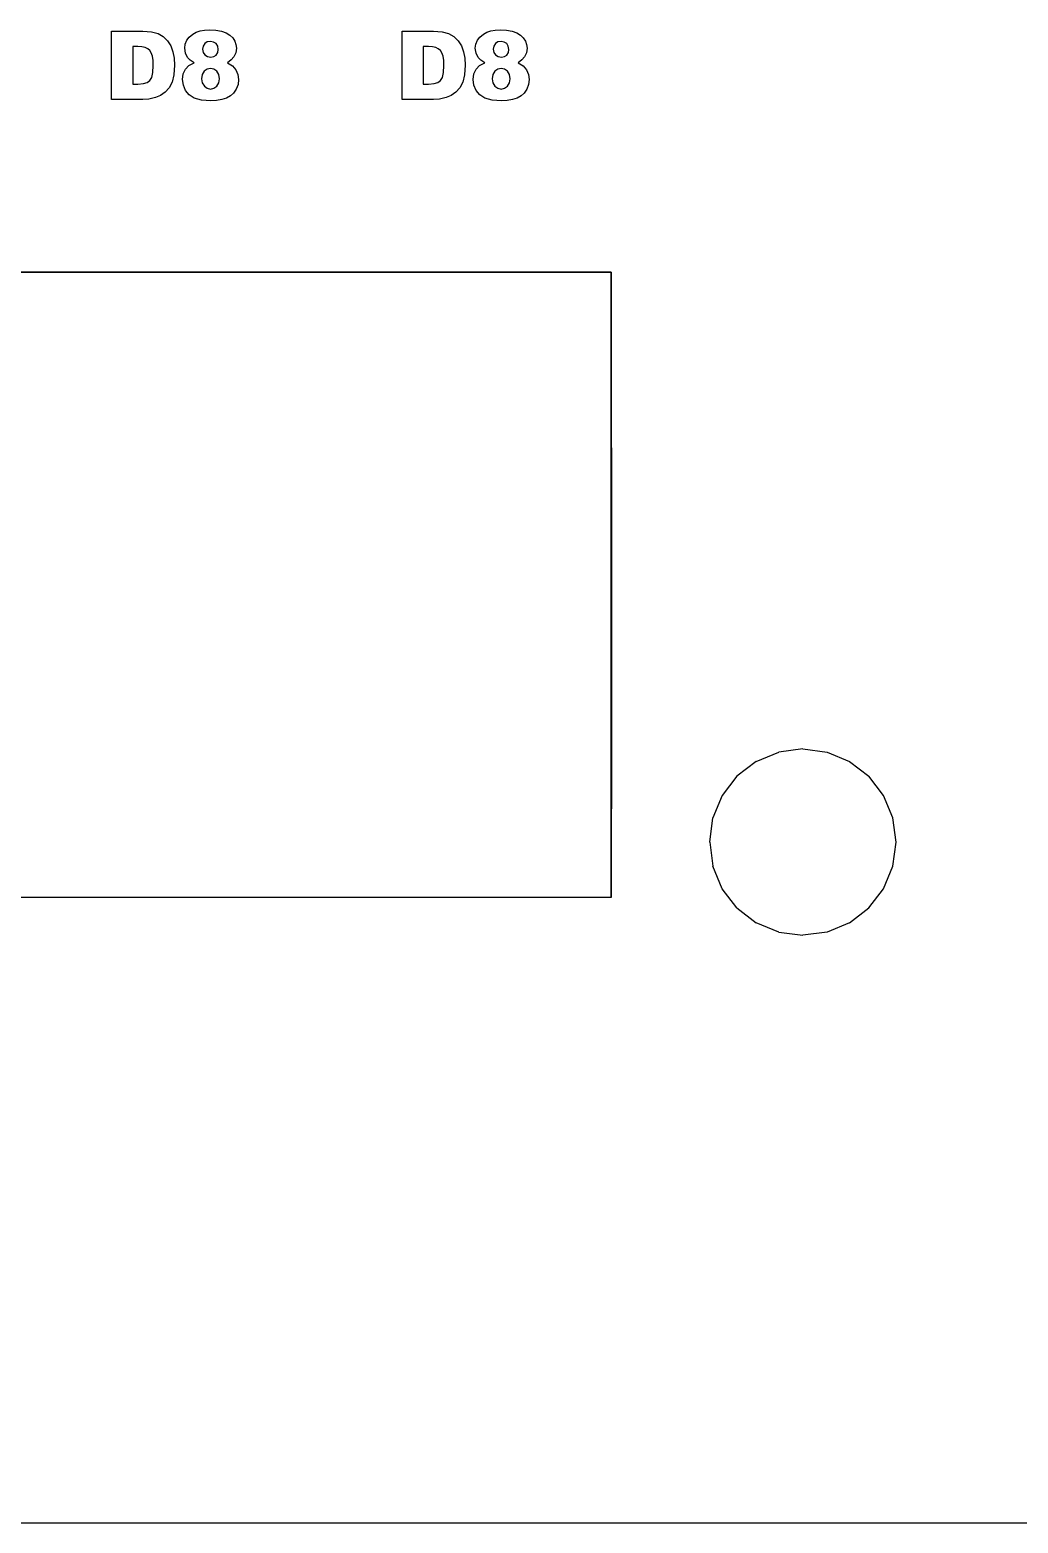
# Model space of a CAD drawing. Header units: metres. Extents: x 0 to 119, y 0 to 54.
# Drawn here: x 47.41 to 65.72, y 0 to 27.68 of the extents above; entities that cross this region are included whole.
import ezdxf

# ---------------------------------------------------------------- set-up
doc = ezdxf.new("R2010")
doc.units = ezdxf.units.M

msp = doc.modelspace()

# ---------------------------------------------------------------- linework, layer by layer
at = {"layer": 'D8#1'}
for p, q in [((48.921, 27.657, 3.175), (49.504, 27.657, 3.175)), ((48.921, 26.387, 3.175), (48.921, 27.657, 3.175)), ((48.921, 27.657, 3.988), (49.504, 27.657, 3.988)), ((48.921, 26.387, 3.988), (48.921, 27.657, 3.988)), ((48.921, 27.657, 3.175), (48.921, 27.657, 3.988)), ((49.504, 27.657, 3.175), (49.66, 27.645, 3.175)), ((49.504, 27.657, 3.988), (49.66, 27.645, 3.988)), ((49.504, 27.657, 3.175), (49.504, 27.657, 3.988)), ((49.66, 27.645, 3.175), (49.783, 27.61, 3.175)), ((49.66, 27.645, 3.988), (49.783, 27.61, 3.988)), ((49.66, 27.645, 3.175), (49.66, 27.645, 3.988)), ((49.783, 27.61, 3.175), (49.88, 27.553, 3.175)), ((49.783, 27.61, 3.988), (49.88, 27.553, 3.988)), ((49.783, 27.61, 3.175), (49.783, 27.61, 3.988)), ((49.88, 27.553, 3.175), (49.958, 27.476, 3.175)), ((49.88, 27.553, 3.988), (49.958, 27.476, 3.988)), ((49.88, 27.553, 3.175), (49.88, 27.553, 3.988)), ((49.958, 27.476, 3.175), (50.018, 27.381, 3.175)), ((49.958, 27.476, 3.988), (50.018, 27.381, 3.988)), ((49.958, 27.476, 3.175), (49.958, 27.476, 3.988)), ((50.278, 27.34, 3.175), (50.287, 27.416, 3.175)), ((50.278, 27.34, 3.988), (50.287, 27.416, 3.988)), ((50.287, 27.416, 3.175), (50.315, 27.485, 3.175)), ((50.287, 27.416, 3.988), (50.315, 27.485, 3.988)), ((50.287, 27.416, 3.175), (50.287, 27.416, 3.988)), ((50.315, 27.485, 3.175), (50.362, 27.546, 3.175)), ((50.315, 27.485, 3.988), (50.362, 27.546, 3.988)), ((50.315, 27.485, 3.175), (50.315, 27.485, 3.988)), ((50.362, 27.546, 3.175), (50.428, 27.601, 3.175)), ((50.362, 27.546, 3.988), (50.428, 27.601, 3.988)), ((50.362, 27.546, 3.175), (50.362, 27.546, 3.988)), ((50.428, 27.601, 3.175), (50.491, 27.635, 3.175)), ((50.428, 27.601, 3.988), (50.491, 27.635, 3.988)), ((50.428, 27.601, 3.175), (50.428, 27.601, 3.988)), ((50.491, 27.635, 3.175), (50.564, 27.659, 3.175)), ((50.491, 27.635, 3.988), (50.564, 27.659, 3.988)), ((50.491, 27.635, 3.175), (50.491, 27.635, 3.988)), ((50.564, 27.659, 3.175), (50.646, 27.674, 3.175)), ((50.564, 27.659, 3.988), (50.646, 27.674, 3.988)), ((50.564, 27.659, 3.175), (50.564, 27.659, 3.988)), ((50.65, 27.423, 3.175), (50.62, 27.377, 3.175)), ((50.65, 27.423, 3.988), (50.62, 27.377, 3.988)), ((50.646, 27.674, 3.175), (50.737, 27.679, 3.175)), ((50.646, 27.674, 3.988), (50.737, 27.679, 3.988)), ((50.646, 27.674, 3.175), (50.646, 27.674, 3.988)), ((50.696, 27.454, 3.175), (50.65, 27.423, 3.175)), ((50.696, 27.454, 3.988), (50.65, 27.423, 3.988)), ((50.65, 27.423, 3.175), (50.65, 27.423, 3.988)), ((50.754, 27.464, 3.175), (50.696, 27.454, 3.175)), ((50.754, 27.464, 3.988), (50.696, 27.454, 3.988)), ((50.696, 27.454, 3.175), (50.696, 27.454, 3.988)), ((50.737, 27.679, 3.175), (50.856, 27.672, 3.175)), ((50.737, 27.679, 3.988), (50.856, 27.672, 3.988)), ((50.737, 27.679, 3.175), (50.737, 27.679, 3.988)), ((50.812, 27.453, 3.175), (50.754, 27.464, 3.175)), ((50.812, 27.453, 3.988), (50.754, 27.464, 3.988)), ((50.754, 27.464, 3.175), (50.754, 27.464, 3.988)), ((50.858, 27.423, 3.175), (50.812, 27.453, 3.175)), ((50.858, 27.423, 3.988), (50.812, 27.453, 3.988)), ((50.812, 27.453, 3.175), (50.812, 27.453, 3.988)), ((50.856, 27.672, 3.175), (50.959, 27.654, 3.175)), ((50.856, 27.672, 3.988), (50.959, 27.654, 3.988)), ((50.856, 27.672, 3.175), (50.856, 27.672, 3.988)), ((50.889, 27.375, 3.175), (50.858, 27.423, 3.175)), ((50.889, 27.375, 3.988), (50.858, 27.423, 3.988)), ((50.858, 27.423, 3.175), (50.858, 27.423, 3.988)), ((50.959, 27.654, 3.175), (51.044, 27.624, 3.175)), ((50.959, 27.654, 3.988), (51.044, 27.624, 3.988)), ((50.959, 27.654, 3.175), (50.959, 27.654, 3.988)), ((51.044, 27.624, 3.175), (51.114, 27.581, 3.175)), ((51.044, 27.624, 3.988), (51.114, 27.581, 3.988)), ((51.044, 27.624, 3.175), (51.044, 27.624, 3.988)), ((51.114, 27.581, 3.175), (51.167, 27.53, 3.175)), ((51.114, 27.581, 3.988), (51.167, 27.53, 3.988)), ((51.114, 27.581, 3.175), (51.114, 27.581, 3.988)), ((51.167, 27.53, 3.175), (51.205, 27.472, 3.175)), ((51.167, 27.53, 3.988), (51.205, 27.472, 3.988)), ((51.167, 27.53, 3.175), (51.167, 27.53, 3.988)), ((51.205, 27.472, 3.175), (51.228, 27.408, 3.175)), ((51.205, 27.472, 3.988), (51.228, 27.408, 3.988)), ((51.205, 27.472, 3.175), (51.205, 27.472, 3.988)), ((51.228, 27.408, 3.175), (51.235, 27.337, 3.175)), ((51.228, 27.408, 3.988), (51.235, 27.337, 3.988)), ((51.228, 27.408, 3.175), (51.228, 27.408, 3.988)), ((49.314, 27.369, 3.175), (49.314, 26.675, 3.175)), ((49.412, 27.369, 3.175), (49.314, 27.369, 3.175)), ((49.314, 27.369, 3.988), (49.314, 26.675, 3.988)), ((49.412, 27.369, 3.988), (49.314, 27.369, 3.988)), ((49.314, 27.369, 3.175), (49.314, 27.369, 3.988)), ((49.483, 27.365, 3.175), (49.412, 27.369, 3.175)), ((49.483, 27.365, 3.988), (49.412, 27.369, 3.988)), ((49.412, 27.369, 3.175), (49.412, 27.369, 3.988)), ((49.543, 27.351, 3.175), (49.483, 27.365, 3.175)), ((49.543, 27.351, 3.988), (49.483, 27.365, 3.988)), ((49.483, 27.365, 3.175), (49.483, 27.365, 3.988)), ((49.592, 27.327, 3.175), (49.543, 27.351, 3.175)), ((49.592, 27.327, 3.988), (49.543, 27.351, 3.988)), ((49.543, 27.351, 3.175), (49.543, 27.351, 3.988)), ((49.63, 27.295, 3.175), (49.592, 27.327, 3.175)), ((49.63, 27.295, 3.988), (49.592, 27.327, 3.988)), ((49.592, 27.327, 3.175), (49.592, 27.327, 3.988)), ((49.659, 27.25, 3.175), (49.63, 27.295, 3.175)), ((49.659, 27.25, 3.988), (49.63, 27.295, 3.988)), ((49.63, 27.295, 3.175), (49.63, 27.295, 3.988)), ((49.679, 27.188, 3.175), (49.659, 27.25, 3.175)), ((49.679, 27.188, 3.988), (49.659, 27.25, 3.988)), ((49.659, 27.25, 3.175), (49.659, 27.25, 3.988)), ((49.692, 27.111, 3.175), (49.679, 27.188, 3.175)), ((49.692, 27.111, 3.988), (49.679, 27.188, 3.988)), ((49.679, 27.188, 3.175), (49.679, 27.188, 3.988)), ((50.018, 27.381, 3.175), (50.059, 27.272, 3.175)), ((50.018, 27.381, 3.988), (50.059, 27.272, 3.988)), ((50.018, 27.381, 3.175), (50.018, 27.381, 3.988)), ((50.059, 27.272, 3.175), (50.082, 27.153, 3.175)), ((50.059, 27.272, 3.988), (50.082, 27.153, 3.988)), ((50.059, 27.272, 3.175), (50.059, 27.272, 3.988)), ((50.082, 27.153, 3.175), (50.09, 27.026, 3.175)), ((50.082, 27.153, 3.988), (50.09, 27.026, 3.988)), ((50.082, 27.153, 3.175), (50.082, 27.153, 3.988)), ((50.291, 27.248, 3.175), (50.278, 27.34, 3.175)), ((50.291, 27.248, 3.988), (50.278, 27.34, 3.988)), ((50.278, 27.34, 3.175), (50.278, 27.34, 3.988)), ((50.33, 27.168, 3.175), (50.291, 27.248, 3.175)), ((50.33, 27.168, 3.988), (50.291, 27.248, 3.988)), ((50.291, 27.248, 3.175), (50.291, 27.248, 3.988)), ((50.379, 27.116, 3.175), (50.33, 27.168, 3.175)), ((50.379, 27.116, 3.988), (50.33, 27.168, 3.988)), ((50.33, 27.168, 3.175), (50.33, 27.168, 3.988)), ((50.62, 27.377, 3.175), (50.61, 27.319, 3.175)), ((50.62, 27.377, 3.988), (50.61, 27.319, 3.988)), ((50.61, 27.319, 3.175), (50.62, 27.26, 3.175)), ((50.61, 27.319, 3.988), (50.62, 27.26, 3.988)), ((50.61, 27.319, 3.175), (50.61, 27.319, 3.988)), ((50.62, 27.377, 3.175), (50.62, 27.377, 3.988)), ((50.62, 27.26, 3.175), (50.651, 27.213, 3.175)), ((50.62, 27.26, 3.988), (50.651, 27.213, 3.988)), ((50.62, 27.26, 3.175), (50.62, 27.26, 3.988)), ((50.651, 27.213, 3.175), (50.699, 27.183, 3.175)), ((50.651, 27.213, 3.988), (50.699, 27.183, 3.988)), ((50.651, 27.213, 3.175), (50.651, 27.213, 3.988)), ((50.699, 27.183, 3.175), (50.761, 27.173, 3.175)), ((50.699, 27.183, 3.988), (50.761, 27.173, 3.988)), ((50.699, 27.183, 3.175), (50.699, 27.183, 3.988)), ((50.761, 27.173, 3.175), (50.816, 27.183, 3.175)), ((50.761, 27.173, 3.988), (50.816, 27.183, 3.988)), ((50.761, 27.173, 3.175), (50.761, 27.173, 3.988)), ((50.816, 27.183, 3.175), (50.86, 27.212, 3.175)), ((50.816, 27.183, 3.988), (50.86, 27.212, 3.988)), ((50.816, 27.183, 3.175), (50.816, 27.183, 3.988)), ((50.86, 27.212, 3.175), (50.889, 27.258, 3.175)), ((50.86, 27.212, 3.988), (50.889, 27.258, 3.988)), ((50.86, 27.212, 3.175), (50.86, 27.212, 3.988)), ((50.899, 27.316, 3.175), (50.889, 27.375, 3.175)), ((50.899, 27.316, 3.988), (50.889, 27.375, 3.988)), ((50.889, 27.375, 3.175), (50.889, 27.375, 3.988)), ((50.889, 27.258, 3.175), (50.899, 27.316, 3.175)), ((50.889, 27.258, 3.988), (50.899, 27.316, 3.988)), ((50.889, 27.258, 3.175), (50.889, 27.258, 3.988)), ((50.899, 27.316, 3.175), (50.899, 27.316, 3.988)), ((51.187, 27.177, 3.175), (51.14, 27.122, 3.175)), ((51.187, 27.177, 3.988), (51.14, 27.122, 3.988)), ((51.223, 27.254, 3.175), (51.187, 27.177, 3.175)), ((51.223, 27.254, 3.988), (51.187, 27.177, 3.988)), ((51.187, 27.177, 3.175), (51.187, 27.177, 3.988)), ((51.235, 27.337, 3.175), (51.223, 27.254, 3.175)), ((51.235, 27.337, 3.988), (51.223, 27.254, 3.988)), ((51.223, 27.254, 3.175), (51.223, 27.254, 3.988)), ((51.235, 27.337, 3.175), (51.235, 27.337, 3.988)), ((49.666, 26.798, 3.175), (49.688, 26.887, 3.175)), ((49.666, 26.798, 3.988), (49.688, 26.887, 3.988)), ((49.688, 26.887, 3.175), (49.696, 27.018, 3.175)), ((49.688, 26.887, 3.988), (49.696, 27.018, 3.988)), ((49.688, 26.887, 3.175), (49.688, 26.887, 3.988)), ((49.696, 27.018, 3.175), (49.692, 27.111, 3.175)), ((49.696, 27.018, 3.988), (49.692, 27.111, 3.988)), ((49.692, 27.111, 3.175), (49.692, 27.111, 3.988)), ((49.696, 27.018, 3.175), (49.696, 27.018, 3.988)), ((50.09, 27.026, 3.175), (50.078, 26.845, 3.175)), ((50.09, 27.026, 3.988), (50.078, 26.845, 3.988)), ((50.09, 27.026, 3.175), (50.09, 27.026, 3.988)), ((50.239, 26.76, 3.175), (50.252, 26.863, 3.175)), ((50.239, 26.76, 3.988), (50.252, 26.863, 3.988)), ((50.252, 26.863, 3.175), (50.291, 26.95, 3.175)), ((50.252, 26.863, 3.988), (50.291, 26.95, 3.988)), ((50.252, 26.863, 3.175), (50.252, 26.863, 3.988)), ((50.291, 26.95, 3.175), (50.357, 27.018, 3.175)), ((50.291, 26.95, 3.988), (50.357, 27.018, 3.988)), ((50.291, 26.95, 3.175), (50.291, 26.95, 3.988)), ((50.357, 27.018, 3.175), (50.451, 27.07, 3.175)), ((50.357, 27.018, 3.988), (50.451, 27.07, 3.988)), ((50.357, 27.018, 3.175), (50.357, 27.018, 3.988)), ((50.451, 27.07, 3.175), (50.379, 27.116, 3.175)), ((50.451, 27.07, 3.988), (50.379, 27.116, 3.988)), ((50.379, 27.116, 3.175), (50.379, 27.116, 3.988)), ((50.451, 27.07, 3.175), (50.451, 27.07, 3.988)), ((50.603, 26.852, 3.175), (50.591, 26.772, 3.175)), ((50.603, 26.852, 3.988), (50.591, 26.772, 3.988)), ((50.64, 26.913, 3.175), (50.603, 26.852, 3.175)), ((50.64, 26.913, 3.988), (50.603, 26.852, 3.988)), ((50.603, 26.852, 3.175), (50.603, 26.852, 3.988)), ((50.693, 26.952, 3.175), (50.64, 26.913, 3.175)), ((50.693, 26.952, 3.988), (50.64, 26.913, 3.988)), ((50.64, 26.913, 3.175), (50.64, 26.913, 3.988)), ((50.754, 26.965, 3.175), (50.693, 26.952, 3.175)), ((50.754, 26.965, 3.988), (50.693, 26.952, 3.988)), ((50.693, 26.952, 3.175), (50.693, 26.952, 3.988)), ((50.817, 26.951, 3.175), (50.754, 26.965, 3.175)), ((50.817, 26.951, 3.988), (50.754, 26.965, 3.988)), ((50.754, 26.965, 3.175), (50.754, 26.965, 3.988)), ((50.872, 26.911, 3.175), (50.817, 26.951, 3.175)), ((50.872, 26.911, 3.988), (50.817, 26.951, 3.988)), ((50.817, 26.951, 3.175), (50.817, 26.951, 3.988)), ((50.91, 26.85, 3.175), (50.872, 26.911, 3.175)), ((50.91, 26.85, 3.988), (50.872, 26.911, 3.988)), ((50.872, 26.911, 3.175), (50.872, 26.911, 3.988)), ((50.923, 26.773, 3.175), (50.91, 26.85, 3.175)), ((50.923, 26.773, 3.988), (50.91, 26.85, 3.988)), ((50.91, 26.85, 3.175), (50.91, 26.85, 3.988)), ((51.14, 27.122, 3.175), (51.072, 27.07, 3.175)), ((51.14, 27.122, 3.988), (51.072, 27.07, 3.988)), ((51.072, 27.07, 3.175), (51.162, 27.012, 3.175)), ((51.072, 27.07, 3.988), (51.162, 27.012, 3.988)), ((51.072, 27.07, 3.175), (51.072, 27.07, 3.988)), ((51.14, 27.122, 3.175), (51.14, 27.122, 3.988)), ((51.162, 27.012, 3.175), (51.226, 26.939, 3.175)), ((51.162, 27.012, 3.988), (51.226, 26.939, 3.988)), ((51.162, 27.012, 3.175), (51.162, 27.012, 3.988)), ((51.226, 26.939, 3.175), (51.264, 26.853, 3.175)), ((51.226, 26.939, 3.988), (51.264, 26.853, 3.988)), ((51.226, 26.939, 3.175), (51.226, 26.939, 3.988)), ((51.264, 26.853, 3.175), (51.277, 26.759, 3.175)), ((51.264, 26.853, 3.988), (51.277, 26.759, 3.988)), ((51.264, 26.853, 3.175), (51.264, 26.853, 3.988)), ((49.314, 26.675, 3.175), (49.41, 26.675, 3.175)), ((49.314, 26.675, 3.988), (49.41, 26.675, 3.988)), ((49.314, 26.675, 3.175), (49.314, 26.675, 3.988)), ((49.41, 26.675, 3.175), (49.515, 26.682, 3.175)), ((49.41, 26.675, 3.988), (49.515, 26.682, 3.988)), ((49.41, 26.675, 3.175), (49.41, 26.675, 3.988)), ((49.515, 26.682, 3.175), (49.585, 26.703, 3.175)), ((49.515, 26.682, 3.988), (49.585, 26.703, 3.988)), ((49.515, 26.682, 3.175), (49.515, 26.682, 3.988)), ((49.585, 26.703, 3.175), (49.631, 26.74, 3.175)), ((49.585, 26.703, 3.988), (49.631, 26.74, 3.988)), ((49.585, 26.703, 3.175), (49.585, 26.703, 3.988)), ((49.631, 26.74, 3.175), (49.666, 26.798, 3.175)), ((49.631, 26.74, 3.988), (49.666, 26.798, 3.988)), ((49.631, 26.74, 3.175), (49.631, 26.74, 3.988)), ((49.666, 26.798, 3.175), (49.666, 26.798, 3.988)), ((49.988, 26.607, 3.175), (49.915, 26.522, 3.175)), ((49.988, 26.607, 3.988), (49.915, 26.522, 3.988)), ((50.044, 26.71, 3.175), (49.988, 26.607, 3.175)), ((50.044, 26.71, 3.988), (49.988, 26.607, 3.988)), ((49.988, 26.607, 3.175), (49.988, 26.607, 3.988)), ((50.078, 26.845, 3.175), (50.044, 26.71, 3.175)), ((50.078, 26.845, 3.988), (50.044, 26.71, 3.988)), ((50.044, 26.71, 3.175), (50.044, 26.71, 3.988)), ((50.078, 26.845, 3.175), (50.078, 26.845, 3.988)), ((50.253, 26.651, 3.175), (50.239, 26.76, 3.175)), ((50.253, 26.651, 3.988), (50.239, 26.76, 3.988)), ((50.239, 26.76, 3.175), (50.239, 26.76, 3.988)), ((50.294, 26.553, 3.175), (50.253, 26.651, 3.175)), ((50.294, 26.553, 3.988), (50.253, 26.651, 3.988)), ((50.253, 26.651, 3.175), (50.253, 26.651, 3.988)), ((50.591, 26.772, 3.175), (50.604, 26.696, 3.175)), ((50.591, 26.772, 3.988), (50.604, 26.696, 3.988)), ((50.591, 26.772, 3.175), (50.591, 26.772, 3.988)), ((50.604, 26.696, 3.175), (50.642, 26.635, 3.175)), ((50.604, 26.696, 3.988), (50.642, 26.635, 3.988)), ((50.604, 26.696, 3.175), (50.604, 26.696, 3.988)), ((50.642, 26.635, 3.175), (50.697, 26.595, 3.175)), ((50.642, 26.635, 3.988), (50.697, 26.595, 3.988)), ((50.642, 26.635, 3.175), (50.642, 26.635, 3.988)), ((50.697, 26.595, 3.175), (50.759, 26.582, 3.175)), ((50.697, 26.595, 3.988), (50.759, 26.582, 3.988)), ((50.697, 26.595, 3.175), (50.697, 26.595, 3.988)), ((50.759, 26.582, 3.175), (50.819, 26.595, 3.175)), ((50.759, 26.582, 3.988), (50.819, 26.595, 3.988)), ((50.759, 26.582, 3.175), (50.759, 26.582, 3.988)), ((50.819, 26.595, 3.175), (50.872, 26.636, 3.175)), ((50.819, 26.595, 3.988), (50.872, 26.636, 3.988)), ((50.819, 26.595, 3.175), (50.819, 26.595, 3.988)), ((50.872, 26.636, 3.175), (50.91, 26.697, 3.175)), ((50.872, 26.636, 3.988), (50.91, 26.697, 3.988)), ((50.872, 26.636, 3.175), (50.872, 26.636, 3.988)), ((50.91, 26.697, 3.175), (50.923, 26.773, 3.175)), ((50.91, 26.697, 3.988), (50.923, 26.773, 3.988)), ((50.91, 26.697, 3.175), (50.91, 26.697, 3.988)), ((50.923, 26.773, 3.175), (50.923, 26.773, 3.988)), ((51.233, 26.58, 3.175), (51.184, 26.507, 3.175)), ((51.233, 26.58, 3.988), (51.184, 26.507, 3.988)), ((51.266, 26.666, 3.175), (51.233, 26.58, 3.175)), ((51.266, 26.666, 3.988), (51.233, 26.58, 3.988)), ((51.233, 26.58, 3.175), (51.233, 26.58, 3.988)), ((51.277, 26.759, 3.175), (51.266, 26.666, 3.175)), ((51.277, 26.759, 3.988), (51.266, 26.666, 3.988)), ((51.266, 26.666, 3.175), (51.266, 26.666, 3.988)), ((51.277, 26.759, 3.175), (51.277, 26.759, 3.988)), ((49.504, 26.387, 3.175), (48.921, 26.387, 3.175)), ((49.504, 26.387, 3.988), (48.921, 26.387, 3.988)), ((48.921, 26.387, 3.175), (48.921, 26.387, 3.988)), ((49.615, 26.396, 3.175), (49.504, 26.387, 3.175)), ((49.615, 26.396, 3.988), (49.504, 26.387, 3.988)), ((49.504, 26.387, 3.175), (49.504, 26.387, 3.988)), ((49.738, 26.422, 3.175), (49.615, 26.396, 3.175)), ((49.738, 26.422, 3.988), (49.615, 26.396, 3.988)), ((49.615, 26.396, 3.175), (49.615, 26.396, 3.988)), ((49.83, 26.459, 3.175), (49.738, 26.422, 3.175)), ((49.83, 26.459, 3.988), (49.738, 26.422, 3.988)), ((49.738, 26.422, 3.175), (49.738, 26.422, 3.988)), ((49.915, 26.522, 3.175), (49.83, 26.459, 3.175)), ((49.915, 26.522, 3.988), (49.83, 26.459, 3.988)), ((49.83, 26.459, 3.175), (49.83, 26.459, 3.988)), ((49.915, 26.522, 3.175), (49.915, 26.522, 3.988)), ((50.363, 26.472, 3.175), (50.294, 26.553, 3.175)), ((50.363, 26.472, 3.988), (50.294, 26.553, 3.988)), ((50.294, 26.553, 3.175), (50.294, 26.553, 3.988)), ((50.456, 26.413, 3.175), (50.363, 26.472, 3.175)), ((50.456, 26.413, 3.988), (50.363, 26.472, 3.988)), ((50.363, 26.472, 3.175), (50.363, 26.472, 3.988)), ((50.587, 26.377, 3.175), (50.456, 26.413, 3.175)), ((50.587, 26.377, 3.988), (50.456, 26.413, 3.988)), ((50.456, 26.413, 3.175), (50.456, 26.413, 3.988)), ((50.765, 26.365, 3.175), (50.587, 26.377, 3.175)), ((50.765, 26.365, 3.988), (50.587, 26.377, 3.988)), ((50.587, 26.377, 3.175), (50.587, 26.377, 3.988)), ((50.869, 26.371, 3.175), (50.765, 26.365, 3.175)), ((50.869, 26.371, 3.988), (50.765, 26.365, 3.988)), ((50.765, 26.365, 3.175), (50.765, 26.365, 3.988)), ((50.967, 26.386, 3.175), (50.869, 26.371, 3.175)), ((50.967, 26.386, 3.988), (50.869, 26.371, 3.988)), ((50.869, 26.371, 3.175), (50.869, 26.371, 3.988)), ((51.054, 26.414, 3.175), (50.967, 26.386, 3.175)), ((51.054, 26.414, 3.988), (50.967, 26.386, 3.988)), ((50.967, 26.386, 3.175), (50.967, 26.386, 3.988)), ((51.126, 26.453, 3.175), (51.054, 26.414, 3.175)), ((51.126, 26.453, 3.988), (51.054, 26.414, 3.988)), ((51.054, 26.414, 3.175), (51.054, 26.414, 3.988)), ((51.184, 26.507, 3.175), (51.126, 26.453, 3.175)), ((51.184, 26.507, 3.988), (51.126, 26.453, 3.988)), ((51.126, 26.453, 3.175), (51.126, 26.453, 3.988)), ((51.184, 26.507, 3.175), (51.184, 26.507, 3.988))]:
    msp.add_line(p, q, dxfattribs=at)
at = {"layer": 'D8#2'}
for p, q in [((54.308, 27.657, 3.175), (54.891, 27.657, 3.175)), ((54.308, 26.387, 3.175), (54.308, 27.657, 3.175)), ((54.308, 27.657, 3.988), (54.891, 27.657, 3.988)), ((54.308, 26.387, 3.988), (54.308, 27.657, 3.988)), ((54.308, 27.657, 3.175), (54.308, 27.657, 3.988)), ((54.891, 27.657, 3.175), (55.047, 27.645, 3.175)), ((54.891, 27.657, 3.988), (55.047, 27.645, 3.988)), ((54.891, 27.657, 3.175), (54.891, 27.657, 3.988)), ((55.047, 27.645, 3.175), (55.169, 27.61, 3.175)), ((55.047, 27.645, 3.988), (55.169, 27.61, 3.988)), ((55.047, 27.645, 3.175), (55.047, 27.645, 3.988)), ((55.169, 27.61, 3.175), (55.266, 27.553, 3.175)), ((55.169, 27.61, 3.988), (55.266, 27.553, 3.988)), ((55.169, 27.61, 3.175), (55.169, 27.61, 3.988)), ((55.266, 27.553, 3.175), (55.345, 27.476, 3.175)), ((55.266, 27.553, 3.988), (55.345, 27.476, 3.988)), ((55.266, 27.553, 3.175), (55.266, 27.553, 3.988)), ((55.345, 27.476, 3.175), (55.405, 27.381, 3.175)), ((55.345, 27.476, 3.988), (55.405, 27.381, 3.988)), ((55.345, 27.476, 3.175), (55.345, 27.476, 3.988)), ((55.664, 27.34, 3.175), (55.674, 27.416, 3.175)), ((55.664, 27.34, 3.988), (55.674, 27.416, 3.988)), ((55.674, 27.416, 3.175), (55.702, 27.485, 3.175)), ((55.674, 27.416, 3.988), (55.702, 27.485, 3.988)), ((55.674, 27.416, 3.175), (55.674, 27.416, 3.988)), ((55.702, 27.485, 3.175), (55.749, 27.546, 3.175)), ((55.702, 27.485, 3.988), (55.749, 27.546, 3.988)), ((55.702, 27.485, 3.175), (55.702, 27.485, 3.988)), ((55.749, 27.546, 3.175), (55.814, 27.601, 3.175)), ((55.749, 27.546, 3.988), (55.814, 27.601, 3.988)), ((55.749, 27.546, 3.175), (55.749, 27.546, 3.988)), ((55.814, 27.601, 3.175), (55.877, 27.635, 3.175)), ((55.814, 27.601, 3.988), (55.877, 27.635, 3.988)), ((55.814, 27.601, 3.175), (55.814, 27.601, 3.988)), ((55.877, 27.635, 3.175), (55.95, 27.659, 3.175)), ((55.877, 27.635, 3.988), (55.95, 27.659, 3.988)), ((55.877, 27.635, 3.175), (55.877, 27.635, 3.988)), ((55.95, 27.659, 3.175), (56.032, 27.674, 3.175)), ((55.95, 27.659, 3.988), (56.032, 27.674, 3.988)), ((55.95, 27.659, 3.175), (55.95, 27.659, 3.988)), ((56.036, 27.423, 3.175), (56.006, 27.377, 3.175)), ((56.036, 27.423, 3.988), (56.006, 27.377, 3.988)), ((56.032, 27.674, 3.175), (56.124, 27.679, 3.175)), ((56.032, 27.674, 3.988), (56.124, 27.679, 3.988)), ((56.032, 27.674, 3.175), (56.032, 27.674, 3.988)), ((56.083, 27.454, 3.175), (56.036, 27.423, 3.175)), ((56.083, 27.454, 3.988), (56.036, 27.423, 3.988)), ((56.036, 27.423, 3.175), (56.036, 27.423, 3.988)), ((56.141, 27.464, 3.175), (56.083, 27.454, 3.175)), ((56.141, 27.464, 3.988), (56.083, 27.454, 3.988)), ((56.083, 27.454, 3.175), (56.083, 27.454, 3.988)), ((56.124, 27.679, 3.175), (56.243, 27.672, 3.175)), ((56.124, 27.679, 3.988), (56.243, 27.672, 3.988)), ((56.124, 27.679, 3.175), (56.124, 27.679, 3.988)), ((56.198, 27.453, 3.175), (56.141, 27.464, 3.175)), ((56.198, 27.453, 3.988), (56.141, 27.464, 3.988)), ((56.141, 27.464, 3.175), (56.141, 27.464, 3.988)), ((56.245, 27.423, 3.175), (56.198, 27.453, 3.175)), ((56.245, 27.423, 3.988), (56.198, 27.453, 3.988)), ((56.198, 27.453, 3.175), (56.198, 27.453, 3.988)), ((56.243, 27.672, 3.175), (56.345, 27.654, 3.175)), ((56.243, 27.672, 3.988), (56.345, 27.654, 3.988)), ((56.243, 27.672, 3.175), (56.243, 27.672, 3.988)), ((56.275, 27.375, 3.175), (56.245, 27.423, 3.175)), ((56.275, 27.375, 3.988), (56.245, 27.423, 3.988)), ((56.245, 27.423, 3.175), (56.245, 27.423, 3.988)), ((56.345, 27.654, 3.175), (56.431, 27.624, 3.175)), ((56.345, 27.654, 3.988), (56.431, 27.624, 3.988)), ((56.345, 27.654, 3.175), (56.345, 27.654, 3.988)), ((56.431, 27.624, 3.175), (56.5, 27.581, 3.175)), ((56.431, 27.624, 3.988), (56.5, 27.581, 3.988)), ((56.431, 27.624, 3.175), (56.431, 27.624, 3.988)), ((56.5, 27.581, 3.175), (56.553, 27.53, 3.175)), ((56.5, 27.581, 3.988), (56.553, 27.53, 3.988)), ((56.5, 27.581, 3.175), (56.5, 27.581, 3.988)), ((56.553, 27.53, 3.175), (56.591, 27.472, 3.175)), ((56.553, 27.53, 3.988), (56.591, 27.472, 3.988)), ((56.553, 27.53, 3.175), (56.553, 27.53, 3.988)), ((56.591, 27.472, 3.175), (56.614, 27.408, 3.175)), ((56.591, 27.472, 3.988), (56.614, 27.408, 3.988)), ((56.591, 27.472, 3.175), (56.591, 27.472, 3.988)), ((56.614, 27.408, 3.175), (56.622, 27.337, 3.175)), ((56.614, 27.408, 3.988), (56.622, 27.337, 3.988)), ((56.614, 27.408, 3.175), (56.614, 27.408, 3.988)), ((54.7, 27.369, 3.175), (54.7, 26.675, 3.175)), ((54.798, 27.369, 3.175), (54.7, 27.369, 3.175)), ((54.7, 27.369, 3.988), (54.7, 26.675, 3.988)), ((54.798, 27.369, 3.988), (54.7, 27.369, 3.988)), ((54.7, 27.369, 3.175), (54.7, 27.369, 3.988)), ((54.869, 27.365, 3.175), (54.798, 27.369, 3.175)), ((54.869, 27.365, 3.988), (54.798, 27.369, 3.988)), ((54.798, 27.369, 3.175), (54.798, 27.369, 3.988)), ((54.929, 27.351, 3.175), (54.869, 27.365, 3.175)), ((54.929, 27.351, 3.988), (54.869, 27.365, 3.988)), ((54.869, 27.365, 3.175), (54.869, 27.365, 3.988)), ((54.978, 27.327, 3.175), (54.929, 27.351, 3.175)), ((54.978, 27.327, 3.988), (54.929, 27.351, 3.988)), ((54.929, 27.351, 3.175), (54.929, 27.351, 3.988)), ((55.016, 27.295, 3.175), (54.978, 27.327, 3.175)), ((55.016, 27.295, 3.988), (54.978, 27.327, 3.988)), ((54.978, 27.327, 3.175), (54.978, 27.327, 3.988)), ((55.045, 27.25, 3.175), (55.016, 27.295, 3.175)), ((55.045, 27.25, 3.988), (55.016, 27.295, 3.988)), ((55.016, 27.295, 3.175), (55.016, 27.295, 3.988)), ((55.066, 27.188, 3.175), (55.045, 27.25, 3.175)), ((55.066, 27.188, 3.988), (55.045, 27.25, 3.988)), ((55.045, 27.25, 3.175), (55.045, 27.25, 3.988)), ((55.078, 27.111, 3.175), (55.066, 27.188, 3.175)), ((55.078, 27.111, 3.988), (55.066, 27.188, 3.988)), ((55.066, 27.188, 3.175), (55.066, 27.188, 3.988)), ((55.405, 27.381, 3.175), (55.445, 27.272, 3.175)), ((55.405, 27.381, 3.988), (55.445, 27.272, 3.988)), ((55.405, 27.381, 3.175), (55.405, 27.381, 3.988)), ((55.445, 27.272, 3.175), (55.469, 27.153, 3.175)), ((55.445, 27.272, 3.988), (55.469, 27.153, 3.988)), ((55.445, 27.272, 3.175), (55.445, 27.272, 3.988)), ((55.469, 27.153, 3.175), (55.476, 27.026, 3.175)), ((55.469, 27.153, 3.988), (55.476, 27.026, 3.988)), ((55.469, 27.153, 3.175), (55.469, 27.153, 3.988)), ((55.677, 27.248, 3.175), (55.664, 27.34, 3.175)), ((55.677, 27.248, 3.988), (55.664, 27.34, 3.988)), ((55.664, 27.34, 3.175), (55.664, 27.34, 3.988)), ((55.716, 27.168, 3.175), (55.677, 27.248, 3.175)), ((55.716, 27.168, 3.988), (55.677, 27.248, 3.988)), ((55.677, 27.248, 3.175), (55.677, 27.248, 3.988)), ((55.766, 27.116, 3.175), (55.716, 27.168, 3.175)), ((55.766, 27.116, 3.988), (55.716, 27.168, 3.988)), ((55.716, 27.168, 3.175), (55.716, 27.168, 3.988)), ((56.006, 27.377, 3.175), (55.996, 27.319, 3.175)), ((56.006, 27.377, 3.988), (55.996, 27.319, 3.988)), ((55.996, 27.319, 3.175), (56.006, 27.26, 3.175)), ((55.996, 27.319, 3.988), (56.006, 27.26, 3.988)), ((55.996, 27.319, 3.175), (55.996, 27.319, 3.988)), ((56.006, 27.377, 3.175), (56.006, 27.377, 3.988)), ((56.006, 27.26, 3.175), (56.037, 27.213, 3.175)), ((56.006, 27.26, 3.988), (56.037, 27.213, 3.988)), ((56.006, 27.26, 3.175), (56.006, 27.26, 3.988)), ((56.037, 27.213, 3.175), (56.085, 27.183, 3.175)), ((56.037, 27.213, 3.988), (56.085, 27.183, 3.988)), ((56.037, 27.213, 3.175), (56.037, 27.213, 3.988)), ((56.085, 27.183, 3.175), (56.147, 27.173, 3.175)), ((56.085, 27.183, 3.988), (56.147, 27.173, 3.988)), ((56.085, 27.183, 3.175), (56.085, 27.183, 3.988)), ((56.147, 27.173, 3.175), (56.202, 27.183, 3.175)), ((56.147, 27.173, 3.988), (56.202, 27.183, 3.988)), ((56.147, 27.173, 3.175), (56.147, 27.173, 3.988)), ((56.202, 27.183, 3.175), (56.247, 27.212, 3.175)), ((56.202, 27.183, 3.988), (56.247, 27.212, 3.988)), ((56.202, 27.183, 3.175), (56.202, 27.183, 3.988)), ((56.247, 27.212, 3.175), (56.276, 27.258, 3.175)), ((56.247, 27.212, 3.988), (56.276, 27.258, 3.988)), ((56.247, 27.212, 3.175), (56.247, 27.212, 3.988)), ((56.286, 27.316, 3.175), (56.275, 27.375, 3.175)), ((56.286, 27.316, 3.988), (56.275, 27.375, 3.988)), ((56.275, 27.375, 3.175), (56.275, 27.375, 3.988)), ((56.276, 27.258, 3.175), (56.286, 27.316, 3.175)), ((56.276, 27.258, 3.988), (56.286, 27.316, 3.988)), ((56.276, 27.258, 3.175), (56.276, 27.258, 3.988)), ((56.286, 27.316, 3.175), (56.286, 27.316, 3.988)), ((56.573, 27.177, 3.175), (56.526, 27.122, 3.175)), ((56.573, 27.177, 3.988), (56.526, 27.122, 3.988)), ((56.61, 27.254, 3.175), (56.573, 27.177, 3.175)), ((56.61, 27.254, 3.988), (56.573, 27.177, 3.988)), ((56.573, 27.177, 3.175), (56.573, 27.177, 3.988)), ((56.622, 27.337, 3.175), (56.61, 27.254, 3.175)), ((56.622, 27.337, 3.988), (56.61, 27.254, 3.988)), ((56.61, 27.254, 3.175), (56.61, 27.254, 3.988)), ((56.622, 27.337, 3.175), (56.622, 27.337, 3.988)), ((55.053, 26.798, 3.175), (55.075, 26.887, 3.175)), ((55.053, 26.798, 3.988), (55.075, 26.887, 3.988)), ((55.075, 26.887, 3.175), (55.082, 27.018, 3.175)), ((55.075, 26.887, 3.988), (55.082, 27.018, 3.988)), ((55.075, 26.887, 3.175), (55.075, 26.887, 3.988)), ((55.082, 27.018, 3.175), (55.078, 27.111, 3.175)), ((55.082, 27.018, 3.988), (55.078, 27.111, 3.988)), ((55.078, 27.111, 3.175), (55.078, 27.111, 3.988)), ((55.082, 27.018, 3.175), (55.082, 27.018, 3.988)), ((55.476, 27.026, 3.175), (55.465, 26.845, 3.175)), ((55.476, 27.026, 3.988), (55.465, 26.845, 3.988)), ((55.476, 27.026, 3.175), (55.476, 27.026, 3.988)), ((55.625, 26.76, 3.175), (55.638, 26.863, 3.175)), ((55.625, 26.76, 3.988), (55.638, 26.863, 3.988)), ((55.638, 26.863, 3.175), (55.677, 26.95, 3.175)), ((55.638, 26.863, 3.988), (55.677, 26.95, 3.988)), ((55.638, 26.863, 3.175), (55.638, 26.863, 3.988)), ((55.677, 26.95, 3.175), (55.743, 27.018, 3.175)), ((55.677, 26.95, 3.988), (55.743, 27.018, 3.988)), ((55.677, 26.95, 3.175), (55.677, 26.95, 3.988)), ((55.743, 27.018, 3.175), (55.838, 27.07, 3.175)), ((55.743, 27.018, 3.988), (55.838, 27.07, 3.988)), ((55.743, 27.018, 3.175), (55.743, 27.018, 3.988)), ((55.838, 27.07, 3.175), (55.766, 27.116, 3.175)), ((55.838, 27.07, 3.988), (55.766, 27.116, 3.988)), ((55.766, 27.116, 3.175), (55.766, 27.116, 3.988)), ((55.838, 27.07, 3.175), (55.838, 27.07, 3.988)), ((55.989, 26.852, 3.175), (55.977, 26.772, 3.175)), ((55.989, 26.852, 3.988), (55.977, 26.772, 3.988)), ((56.026, 26.913, 3.175), (55.989, 26.852, 3.175)), ((56.026, 26.913, 3.988), (55.989, 26.852, 3.988)), ((55.989, 26.852, 3.175), (55.989, 26.852, 3.988)), ((56.079, 26.952, 3.175), (56.026, 26.913, 3.175)), ((56.079, 26.952, 3.988), (56.026, 26.913, 3.988)), ((56.026, 26.913, 3.175), (56.026, 26.913, 3.988)), ((56.141, 26.965, 3.175), (56.079, 26.952, 3.175)), ((56.141, 26.965, 3.988), (56.079, 26.952, 3.988)), ((56.079, 26.952, 3.175), (56.079, 26.952, 3.988)), ((56.204, 26.951, 3.175), (56.141, 26.965, 3.175)), ((56.204, 26.951, 3.988), (56.141, 26.965, 3.988)), ((56.141, 26.965, 3.175), (56.141, 26.965, 3.988)), ((56.258, 26.911, 3.175), (56.204, 26.951, 3.175)), ((56.258, 26.911, 3.988), (56.204, 26.951, 3.988)), ((56.204, 26.951, 3.175), (56.204, 26.951, 3.988)), ((56.296, 26.85, 3.175), (56.258, 26.911, 3.175)), ((56.296, 26.85, 3.988), (56.258, 26.911, 3.988)), ((56.258, 26.911, 3.175), (56.258, 26.911, 3.988)), ((56.309, 26.773, 3.175), (56.296, 26.85, 3.175)), ((56.309, 26.773, 3.988), (56.296, 26.85, 3.988)), ((56.296, 26.85, 3.175), (56.296, 26.85, 3.988)), ((56.526, 27.122, 3.175), (56.459, 27.07, 3.175)), ((56.526, 27.122, 3.988), (56.459, 27.07, 3.988)), ((56.459, 27.07, 3.175), (56.549, 27.012, 3.175)), ((56.459, 27.07, 3.988), (56.549, 27.012, 3.988)), ((56.459, 27.07, 3.175), (56.459, 27.07, 3.988)), ((56.526, 27.122, 3.175), (56.526, 27.122, 3.988)), ((56.549, 27.012, 3.175), (56.613, 26.939, 3.175)), ((56.549, 27.012, 3.988), (56.613, 26.939, 3.988)), ((56.549, 27.012, 3.175), (56.549, 27.012, 3.988)), ((56.613, 26.939, 3.175), (56.651, 26.853, 3.175)), ((56.613, 26.939, 3.988), (56.651, 26.853, 3.988)), ((56.613, 26.939, 3.175), (56.613, 26.939, 3.988)), ((56.651, 26.853, 3.175), (56.663, 26.759, 3.175)), ((56.651, 26.853, 3.988), (56.663, 26.759, 3.988)), ((56.651, 26.853, 3.175), (56.651, 26.853, 3.988)), ((54.7, 26.675, 3.175), (54.796, 26.675, 3.175)), ((54.7, 26.675, 3.988), (54.796, 26.675, 3.988)), ((54.7, 26.675, 3.175), (54.7, 26.675, 3.988)), ((54.796, 26.675, 3.175), (54.902, 26.682, 3.175)), ((54.796, 26.675, 3.988), (54.902, 26.682, 3.988)), ((54.796, 26.675, 3.175), (54.796, 26.675, 3.988)), ((54.902, 26.682, 3.175), (54.971, 26.703, 3.175)), ((54.902, 26.682, 3.988), (54.971, 26.703, 3.988)), ((54.902, 26.682, 3.175), (54.902, 26.682, 3.988)), ((54.971, 26.703, 3.175), (55.018, 26.74, 3.175)), ((54.971, 26.703, 3.988), (55.018, 26.74, 3.988)), ((54.971, 26.703, 3.175), (54.971, 26.703, 3.988)), ((55.018, 26.74, 3.175), (55.053, 26.798, 3.175)), ((55.018, 26.74, 3.988), (55.053, 26.798, 3.988)), ((55.018, 26.74, 3.175), (55.018, 26.74, 3.988)), ((55.053, 26.798, 3.175), (55.053, 26.798, 3.988)), ((55.375, 26.607, 3.175), (55.301, 26.522, 3.175)), ((55.375, 26.607, 3.988), (55.301, 26.522, 3.988)), ((55.43, 26.71, 3.175), (55.375, 26.607, 3.175)), ((55.43, 26.71, 3.988), (55.375, 26.607, 3.988)), ((55.375, 26.607, 3.175), (55.375, 26.607, 3.988)), ((55.465, 26.845, 3.175), (55.43, 26.71, 3.175)), ((55.465, 26.845, 3.988), (55.43, 26.71, 3.988)), ((55.43, 26.71, 3.175), (55.43, 26.71, 3.988)), ((55.465, 26.845, 3.175), (55.465, 26.845, 3.988)), ((55.639, 26.651, 3.175), (55.625, 26.76, 3.175)), ((55.639, 26.651, 3.988), (55.625, 26.76, 3.988)), ((55.625, 26.76, 3.175), (55.625, 26.76, 3.988)), ((55.681, 26.553, 3.175), (55.639, 26.651, 3.175)), ((55.681, 26.553, 3.988), (55.639, 26.651, 3.988)), ((55.639, 26.651, 3.175), (55.639, 26.651, 3.988)), ((55.977, 26.772, 3.175), (55.99, 26.696, 3.175)), ((55.977, 26.772, 3.988), (55.99, 26.696, 3.988)), ((55.977, 26.772, 3.175), (55.977, 26.772, 3.988)), ((55.99, 26.696, 3.175), (56.028, 26.635, 3.175)), ((55.99, 26.696, 3.988), (56.028, 26.635, 3.988)), ((55.99, 26.696, 3.175), (55.99, 26.696, 3.988)), ((56.028, 26.635, 3.175), (56.083, 26.595, 3.175)), ((56.028, 26.635, 3.988), (56.083, 26.595, 3.988)), ((56.028, 26.635, 3.175), (56.028, 26.635, 3.988)), ((56.083, 26.595, 3.175), (56.145, 26.582, 3.175)), ((56.083, 26.595, 3.988), (56.145, 26.582, 3.988)), ((56.083, 26.595, 3.175), (56.083, 26.595, 3.988)), ((56.145, 26.582, 3.175), (56.205, 26.595, 3.175)), ((56.145, 26.582, 3.988), (56.205, 26.595, 3.988)), ((56.145, 26.582, 3.175), (56.145, 26.582, 3.988)), ((56.205, 26.595, 3.175), (56.259, 26.636, 3.175)), ((56.205, 26.595, 3.988), (56.259, 26.636, 3.988)), ((56.205, 26.595, 3.175), (56.205, 26.595, 3.988)), ((56.259, 26.636, 3.175), (56.296, 26.697, 3.175)), ((56.259, 26.636, 3.988), (56.296, 26.697, 3.988)), ((56.259, 26.636, 3.175), (56.259, 26.636, 3.988)), ((56.296, 26.697, 3.175), (56.309, 26.773, 3.175)), ((56.296, 26.697, 3.988), (56.309, 26.773, 3.988)), ((56.296, 26.697, 3.175), (56.296, 26.697, 3.988)), ((56.309, 26.773, 3.175), (56.309, 26.773, 3.988)), ((56.619, 26.58, 3.175), (56.571, 26.507, 3.175)), ((56.619, 26.58, 3.988), (56.571, 26.507, 3.988)), ((56.652, 26.666, 3.175), (56.619, 26.58, 3.175)), ((56.652, 26.666, 3.988), (56.619, 26.58, 3.988)), ((56.619, 26.58, 3.175), (56.619, 26.58, 3.988)), ((56.663, 26.759, 3.175), (56.652, 26.666, 3.175)), ((56.663, 26.759, 3.988), (56.652, 26.666, 3.988)), ((56.652, 26.666, 3.175), (56.652, 26.666, 3.988)), ((56.663, 26.759, 3.175), (56.663, 26.759, 3.988)), ((54.891, 26.387, 3.175), (54.308, 26.387, 3.175)), ((54.891, 26.387, 3.988), (54.308, 26.387, 3.988)), ((54.308, 26.387, 3.175), (54.308, 26.387, 3.988)), ((55.002, 26.396, 3.175), (54.891, 26.387, 3.175)), ((55.002, 26.396, 3.988), (54.891, 26.387, 3.988)), ((54.891, 26.387, 3.175), (54.891, 26.387, 3.988)), ((55.125, 26.422, 3.175), (55.002, 26.396, 3.175)), ((55.125, 26.422, 3.988), (55.002, 26.396, 3.988)), ((55.002, 26.396, 3.175), (55.002, 26.396, 3.988)), ((55.216, 26.459, 3.175), (55.125, 26.422, 3.175)), ((55.216, 26.459, 3.988), (55.125, 26.422, 3.988)), ((55.125, 26.422, 3.175), (55.125, 26.422, 3.988)), ((55.301, 26.522, 3.175), (55.216, 26.459, 3.175)), ((55.301, 26.522, 3.988), (55.216, 26.459, 3.988)), ((55.216, 26.459, 3.175), (55.216, 26.459, 3.988)), ((55.301, 26.522, 3.175), (55.301, 26.522, 3.988)), ((55.749, 26.472, 3.175), (55.681, 26.553, 3.175)), ((55.749, 26.472, 3.988), (55.681, 26.553, 3.988)), ((55.681, 26.553, 3.175), (55.681, 26.553, 3.988)), ((55.843, 26.413, 3.175), (55.749, 26.472, 3.175)), ((55.843, 26.413, 3.988), (55.749, 26.472, 3.988)), ((55.749, 26.472, 3.175), (55.749, 26.472, 3.988)), ((55.973, 26.377, 3.175), (55.843, 26.413, 3.175)), ((55.973, 26.377, 3.988), (55.843, 26.413, 3.988)), ((55.843, 26.413, 3.175), (55.843, 26.413, 3.988)), ((56.151, 26.365, 3.175), (55.973, 26.377, 3.175)), ((56.151, 26.365, 3.988), (55.973, 26.377, 3.988)), ((55.973, 26.377, 3.175), (55.973, 26.377, 3.988)), ((56.256, 26.371, 3.175), (56.151, 26.365, 3.175)), ((56.256, 26.371, 3.988), (56.151, 26.365, 3.988)), ((56.151, 26.365, 3.175), (56.151, 26.365, 3.988)), ((56.354, 26.386, 3.175), (56.256, 26.371, 3.175)), ((56.354, 26.386, 3.988), (56.256, 26.371, 3.988)), ((56.256, 26.371, 3.175), (56.256, 26.371, 3.988)), ((56.441, 26.414, 3.175), (56.354, 26.386, 3.175)), ((56.441, 26.414, 3.988), (56.354, 26.386, 3.988)), ((56.354, 26.386, 3.175), (56.354, 26.386, 3.988)), ((56.512, 26.453, 3.175), (56.441, 26.414, 3.175)), ((56.512, 26.453, 3.988), (56.441, 26.414, 3.988)), ((56.441, 26.414, 3.175), (56.441, 26.414, 3.988)), ((56.571, 26.507, 3.175), (56.512, 26.453, 3.175)), ((56.571, 26.507, 3.988), (56.512, 26.453, 3.988)), ((56.512, 26.453, 3.175), (56.512, 26.453, 3.988)), ((56.571, 26.507, 3.175), (56.571, 26.507, 3.988))]:
    msp.add_line(p, q, dxfattribs=at)
at = {"layer": 'EXTRUDER_SIDE'}
for p, q in [((15.088, 23.19, 3.175), (58.179, 23.19, 3.175)), ((58.179, 23.19), (15.088, 23.19)), ((58.179, 23.19), (58.189, 16.679)), ((58.179, 23.19, 3.175), (58.179, 23.19)), ((58.179, 11.595, 3.175), (58.179, 23.19)), ((58.179, 23.19, 3.175), (58.179, 11.595, 3.175)), ((58.179, 11.595, 3.175), (58.189, 16.679)), ((58.189, 16.679), (58.189, 14.877)), ((58.179, 11.595, 3.175), (58.189, 14.877)), ((58.189, 14.877), (58.179, 11.595)), ((60.871, 14.12, 3.175), (60.513, 13.845, 3.175)), ((60.871, 14.12), (60.513, 13.845)), ((60.871, 14.12, 3.175), (61.288, 14.292, 3.175)), ((60.871, 14.12), (61.288, 14.292)), ((60.871, 14.12, 3.175), (60.871, 14.12)), ((61.735, 14.351, 3.175), (61.288, 14.292, 3.175)), ((61.735, 14.351), (61.288, 14.292)), ((61.288, 14.292, 3.175), (61.288, 14.292)), ((61.735, 14.351, 3.175), (62.182, 14.292, 3.175)), ((61.735, 14.351), (62.182, 14.292)), ((61.735, 14.351, 3.175), (61.735, 14.351)), ((62.182, 14.292, 3.175), (62.182, 14.292)), ((62.182, 14.292, 3.175), (62.598, 14.12, 3.175)), ((62.182, 14.292), (62.598, 14.12)), ((62.598, 14.12, 3.175), (62.598, 14.12)), ((62.598, 14.12, 3.175), (62.956, 13.845, 3.175)), ((62.598, 14.12), (62.956, 13.845)), ((60.513, 13.845, 3.175), (60.239, 13.487, 3.175)), ((60.513, 13.845), (60.239, 13.487)), ((60.513, 13.845, 3.175), (60.513, 13.845)), ((63.23, 13.487, 3.175), (62.956, 13.845, 3.175)), ((63.23, 13.487), (62.956, 13.845)), ((62.956, 13.845, 3.175), (62.956, 13.845)), ((60.239, 13.487, 3.175), (60.066, 13.071, 3.175)), ((60.239, 13.487), (60.066, 13.071)), ((60.239, 13.487, 3.175), (60.239, 13.487)), ((63.23, 13.487, 3.175), (63.23, 13.487)), ((63.403, 13.071, 3.175), (63.23, 13.487, 3.175)), ((63.403, 13.071), (63.23, 13.487)), ((60.007, 12.624, 3.175), (60.066, 13.071, 3.175)), ((60.007, 12.624), (60.066, 13.071)), ((60.066, 13.071, 3.175), (60.066, 13.071)), ((63.403, 13.071, 3.175), (63.403, 13.071)), ((63.462, 12.624, 3.175), (63.403, 13.071, 3.175)), ((63.462, 12.624), (63.403, 13.071)), ((60.007, 12.624, 3.175), (60.066, 12.177, 3.175)), ((60.007, 12.624), (60.066, 12.177)), ((60.007, 12.624, 3.175), (60.007, 12.624)), ((63.403, 12.177, 3.175), (63.462, 12.624, 3.175)), ((63.403, 12.177), (63.462, 12.624)), ((63.462, 12.624, 3.175), (63.462, 12.624)), ((60.239, 11.76, 3.175), (60.066, 12.177, 3.175)), ((60.239, 11.76), (60.066, 12.177)), ((60.066, 12.177, 3.175), (60.066, 12.177)), ((63.23, 11.76, 3.175), (63.403, 12.177, 3.175)), ((63.23, 11.76), (63.403, 12.177)), ((63.403, 12.177, 3.175), (63.403, 12.177)), ((60.513, 11.402, 3.175), (60.239, 11.76, 3.175)), ((60.513, 11.402), (60.239, 11.76)), ((60.239, 11.76, 3.175), (60.239, 11.76)), ((62.956, 11.402), (63.23, 11.76)), ((62.956, 11.402, 3.175), (63.23, 11.76, 3.175)), ((63.23, 11.76, 3.175), (63.23, 11.76)), ((58.179, 11.595, 3.175), (15.088, 11.595, 3.175)), ((58.179, 11.595), (15.088, 11.595)), ((58.179, 11.595, 3.175), (58.179, 11.595)), ((60.513, 11.402, 3.175), (60.871, 11.128, 3.175)), ((60.513, 11.402), (60.871, 11.128)), ((60.513, 11.402, 3.175), (60.513, 11.402)), ((62.598, 11.128, 3.175), (62.956, 11.402, 3.175)), ((62.598, 11.128), (62.956, 11.402)), ((62.956, 11.402, 3.175), (62.956, 11.402)), ((61.288, 10.955, 3.175), (60.871, 11.128, 3.175)), ((61.288, 10.955), (60.871, 11.128)), ((60.871, 11.128, 3.175), (60.871, 11.128)), ((62.598, 11.128, 3.175), (62.182, 10.955, 3.175)), ((62.598, 11.128), (62.182, 10.955)), ((62.598, 11.128, 3.175), (62.598, 11.128)), ((61.288, 10.955, 3.175), (61.735, 10.897, 3.175)), ((61.288, 10.955), (61.735, 10.897)), ((61.288, 10.955, 3.175), (61.288, 10.955)), ((62.182, 10.955, 3.175), (61.735, 10.897, 3.175)), ((62.182, 10.955), (61.735, 10.897)), ((61.735, 10.897, 3.175), (61.735, 10.897)), ((62.182, 10.955, 3.175), (62.182, 10.955)), ((119.482, 0), (0, 0)), ((119.482, 0, 3.175), (0, 0, 3.175))]:
    msp.add_line(p, q, dxfattribs=at)

doc.saveas('drawing.dxf')
